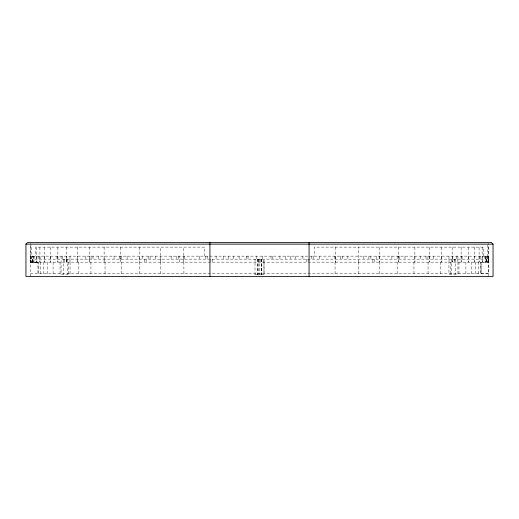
<?xml version="1.0" encoding="UTF-8"?>
<svg xmlns="http://www.w3.org/2000/svg" width="519" height="519" viewBox="0 0 519 519"><rect width="100%" height="100%" fill="white"/><g stroke="black" fill="none" stroke-linecap="round" stroke-linejoin="round"><path stroke-width="0.39" stroke-dasharray="2.6 1.95" d="M30.452 276.419L30.452 243.424M30.452 256.146L30.433 262.16L30.66 256.139L488.554 256.146L488.554 262.153L488.541 256.101M31.172 256.139L31.172 262.153L31.205 245.013M32.191 262.153L32.191 256.139L32.165 262.153L38.75 262.153L38.75 273.714L37.939 273.714L37.939 262.153L30.452 262.153L488.548 262.153L488.385 256.139M33.878 262.153L33.878 256.139M36.408 256.139L36.408 262.153L36.382 247.135M39.931 256.139L39.931 262.153L39.905 247.135M44.589 256.139L44.589 262.153L44.563 247.135M50.531 256.139L50.531 262.153L50.505 247.135M57.881 256.139L57.881 262.153L57.862 247.135M66.789 262.153L66.789 256.139M78.817 273.714L78.817 262.153L77.357 262.153L77.376 256.139M90.929 273.714L90.929 262.153L89.761 262.153L89.781 256.139M105.033 273.714L105.033 262.153L104.118 262.153L104.144 256.139M121.251 273.714L121.251 262.153L120.564 262.153L120.59 256.139M139.721 273.714L139.254 256.139M160.287 262.153L160.287 256.139M179.535 262.153L179.535 256.139M183.804 262.153L183.804 256.139M183.927 273.714L183.784 247.135M263.944 262.153L263.944 259.15L263.996 274.616L255.004 274.616L255.024 259.15L255.056 262.153M335.216 247.135L335.216 262.153L335.242 256.139M358.434 273.714L358.434 262.153M358.739 262.153L358.739 247.135M379.279 273.714L379.279 262.153M379.791 256.139L379.791 262.153L379.765 247.135M397.749 273.714L397.749 262.153M398.456 262.153L398.456 256.139M413.967 273.714L413.967 262.153M414.902 256.139L414.902 262.153L414.882 247.135M428.071 273.714L428.071 262.153M429.265 256.139L429.265 262.153L429.239 247.135M440.183 273.714L440.183 262.153M441.669 256.139L441.669 262.153L441.643 247.135M449.006 262.153L449.026 259.15M450.447 273.714L450.447 262.153M452.257 256.139L452.257 262.153L452.237 247.135M458.971 273.714L458.971 262.153M461.164 262.153L461.164 256.139M465.9 273.714L465.9 262.153M468.514 256.139L468.514 262.153L468.495 247.135M471.349 273.714L471.349 262.153M474.457 262.153L474.457 256.139M475.462 273.714L475.462 262.153M478.375 273.714L478.375 262.153M479.121 256.139L479.121 262.153L479.095 247.135M482.638 262.153L482.638 256.139M486.854 262.153L486.854 256.139M488.541 276.419L488.541 244.936M486.29 259.15L486.29 262.153L486.277 259.15L32.71 259.15L32.71 262.153M30.433 262.16L37.965 262.16M30.452 273.721L488.541 273.721L488.541 243.379M488.548 273.721L480.25 273.714L480.25 262.153L488.548 262.153L487.795 262.153M254.972 274.168L264.028 274.168L264.028 262.153M487.795 245.013L487.795 256.146M486.835 256.146L486.835 262.153M485.012 256.146L485.012 259.15M483.325 256.146L483.325 247.135L314.319 247.135L314.319 256.146M482.618 247.135L482.618 262.153M480.886 256.146L480.886 259.15M474.437 247.135L474.437 262.153M462.033 256.146L462.033 259.15M461.138 247.135L461.138 262.153M457.907 256.146L457.907 259.15M457.933 262.153L457.933 274.168L448.941 274.168L448.941 262.153M457.862 259.15L457.849 262.153M456.48 256.146L456.48 259.15M455.52 259.15L455.52 274.168M452.685 259.15L452.685 262.153M451.348 259.15L451.348 274.168M448.967 256.146L448.967 259.15M433.501 256.146L433.501 259.15M427.941 256.146L427.941 259.15M425.989 256.146L425.989 259.15M420.429 256.146L420.429 259.15M404.963 256.146L404.963 259.15M399.403 256.146L399.403 259.15M398.436 247.135L398.436 262.153M397.45 256.146L397.45 259.15M391.897 256.146L391.897 259.15M376.424 256.146L376.424 259.15M374.4 259.15L374.4 262.153M372.895 259.15L372.895 262.153M370.871 256.146L370.871 259.15M368.918 256.146L368.918 259.15M363.358 256.146L363.358 259.15M347.886 256.146L347.886 259.15M342.332 256.146L342.332 259.15M340.38 256.146L340.38 259.15M335.066 262.153L335.073 273.714M334.82 256.146L334.82 259.15M319.354 256.146L319.354 259.15M313.794 256.146L313.794 259.15M311.841 256.146L311.841 259.15M308.124 259.15L308.124 262.153M306.625 259.15L306.625 262.153M302.908 256.146L302.908 259.15M295.772 256.146L295.772 259.15M290.815 256.146L290.815 259.15M285.255 256.146L285.255 259.15M279.929 256.146L279.929 259.15M272.793 256.146L272.793 259.15M270.989 256.146L270.989 259.15M262.277 256.146L262.277 259.15M261.589 259.15L261.589 274.616M261.459 259.15L261.459 274.168M261.258 259.15L261.258 274.168M260.253 259.15L260.253 262.153M259.5 259.15L259.5 274.168M258.747 259.15L258.747 262.153M258.488 259.15L258.488 274.168M257.742 259.15L257.742 274.168M257.476 259.15L257.411 274.616M256.723 256.146L256.723 259.15M248.011 256.146L248.011 259.15M246.207 256.146L246.207 259.15M239.071 256.146L239.071 259.15M233.745 256.146L233.745 259.15M228.185 256.146L228.185 259.15M223.228 256.146L223.228 259.15M216.092 256.146L216.092 259.15M212.375 259.15L212.375 262.153M210.876 259.15L210.876 262.153M207.159 256.146L207.159 259.15M205.206 256.146L205.206 259.15M204.681 256.146L204.681 247.135L35.675 247.135L35.675 256.146M199.646 256.146L199.646 259.15M184.18 256.146L184.18 259.15M178.62 256.146L178.62 259.15M176.668 256.146L176.668 259.15M171.114 256.146L171.114 259.15M160.566 273.714L160.261 247.135M155.642 256.146L155.642 259.15M150.082 256.146L150.082 259.15M148.129 256.146L148.129 259.15M146.105 259.15L146.105 262.153M144.6 259.15L144.6 262.153M142.576 256.146L142.576 259.15M139.235 247.135L139.235 262.153M127.103 256.146L127.103 259.15M121.55 256.146L121.55 259.15M120.564 247.135L120.564 262.153M119.597 256.146L119.597 259.15M114.037 256.146L114.037 259.15M104.118 247.135L104.118 262.153M98.571 256.146L98.571 259.15M93.011 256.146L93.011 259.15M91.059 256.146L91.059 259.15M89.761 247.135L89.761 262.153M85.499 256.146L85.499 259.15M77.357 247.135L77.357 262.153M70.033 256.146L70.033 259.15M70.059 262.153L70.059 274.168L61.067 274.168L61.093 256.146M69.974 259.15L69.994 262.153M68.553 262.153L68.553 273.714M67.652 259.15L67.652 274.168M66.763 247.135L66.763 262.153M64.81 259.15L64.81 262.153M63.48 259.15L63.48 274.168M62.52 256.146L62.52 259.15M60.029 262.153L60.029 273.714M56.967 256.146L56.967 259.15M53.1 262.153L53.1 273.714M47.651 262.153L47.651 273.714M43.538 262.153L43.538 273.714M40.625 262.153L40.625 273.714M38.114 256.146L38.114 259.15M33.988 256.146L33.988 259.15M33.858 256.146L33.858 262.153M30.634 256.146L30.634 262.153M30.459 245.013L30.452 262.153M66.315 259.15L66.315 262.153L66.315 259.15M454.19 259.15L454.19 262.153L454.19 259.15M485.168 256.139L485.168 262.153L485.142 256.146M487.873 256.139L487.873 262.153L487.847 256.146M481.061 273.721L481.035 262.16L481.061 273.721"/><path stroke-width="0.78" d="M209.942 242.626L209.936 276.419M25.95 244.131L27.455 242.626L491.545 242.626L493.05 244.131L493.05 276.419L25.95 276.419L25.95 244.131L493.05 244.131M309.058 242.626L309.065 276.419"/></g></svg>
